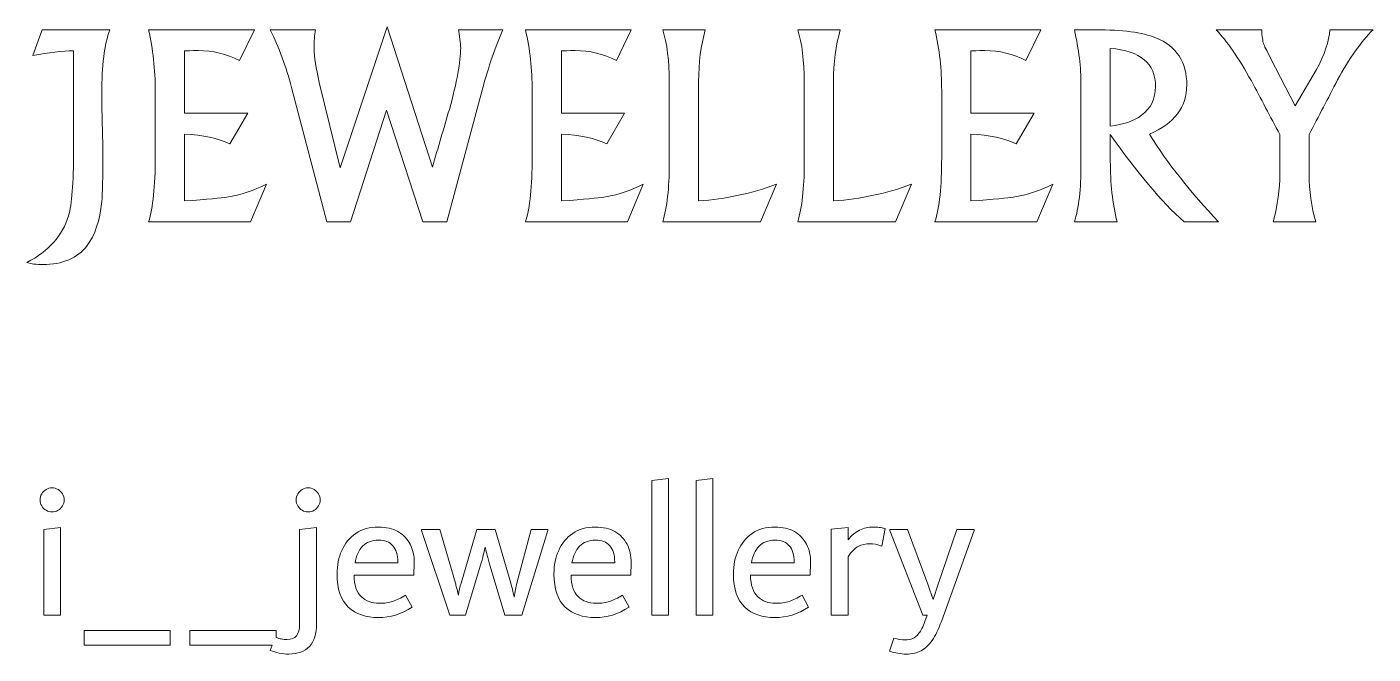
# Model space of a CAD drawing. Header units: millimetres. Extents: x -160 to 532, y -73 to 132.
# Drawn here: x 489.87 to 527.58, y 0.62 to 18.19 of the extents above; entities that cross this region are included whole.
import ezdxf

# ---------------------------------------------------------------- set-up
doc = ezdxf.new("R2010")
doc.units = ezdxf.units.MM
doc.header["$MEASUREMENT"] = 0
doc.layers.add('Layer 1', color=7, linetype='Continuous')

msp = doc.modelspace()

# ---------------------------------------------------------------- linework, layer by layer
at = {"layer": 'Layer 1', "color": 230, "lineweight": 9}
for points, knots in [([(492.1911, 18.1081), (492.0412, 17.6909), (491.9656, 17.0977), (491.9656, 16.3285), (491.9656, 16.1226), (491.9708, 15.8332), (491.9812, 15.4603), (491.9917, 15.0874), (491.9968, 14.828), (491.9968, 14.6833), (491.9968, 13.9728), (491.9865, 13.5113), (491.9669, 13.2975), (491.9108, 12.7578), (491.7753, 12.3471), (491.5588, 12.0642), (491.2851, 11.7083), (490.8692, 11.5297), (490.3113, 11.5297), (490.1326, 11.5297), (489.9866, 11.5506), (489.8693, 11.5909), (490.4807, 11.9064), (490.8692, 12.3419), (491.0347, 12.8959), (491.1286, 13.2088), (491.1755, 13.8125), (491.1755, 14.7055), (491.1755, 14.7055), (491.1755, 17.5214), (491.1755, 17.5214), (490.8627, 17.5136), (490.482, 17.4679), (490.0335, 17.3845), (490.0335, 17.3845), (490.2982, 18.1081), (490.2982, 18.1081), (490.2982, 18.1081), (492.1911, 18.1081), (492.1911, 18.1081)], [0, 0, 0, 0, 0.0769231, 0.0769231, 0.0769231, 0.1538462, 0.1538462, 0.1538462, 0.2307692, 0.2307692, 0.2307692, 0.3076923, 0.3076923, 0.3076923, 0.3846154, 0.3846154, 0.3846154, 0.4615385, 0.4615385, 0.4615385, 0.5384615, 0.5384615, 0.5384615, 0.6153846, 0.6153846, 0.6153846, 0.6923077, 0.6923077, 0.6923077, 0.7692308, 0.7692308, 0.7692308, 0.8461538, 0.8461538, 0.8461538, 0.9230769, 0.9230769, 0.9230769, 1, 1, 1, 1]), ([(496.578, 13.7824), (496.578, 13.7824), (496.1321, 12.7265), (496.1321, 12.7265), (496.1321, 12.7265), (493.2771, 12.7265), (493.2771, 12.7265), (493.4023, 13.1293), (493.4649, 13.7277), (493.4649, 14.5229), (493.4649, 14.5229), (493.4649, 16.4028), (493.4649, 16.4028), (493.4649, 16.9947), (493.4023, 17.5631), (493.2771, 18.1081), (493.2771, 18.1081), (496.2417, 18.1081), (496.2417, 18.1081), (496.2417, 18.1081), (495.8271, 17.2477), (495.8271, 17.2477), (495.4621, 17.4327), (495.0762, 17.5253), (494.6695, 17.5253), (494.6186, 17.5253), (494.4909, 17.5214), (494.2862, 17.5136), (494.2862, 17.5136), (494.2862, 15.7692), (494.2862, 15.7692), (494.2862, 15.7692), (496.054, 15.7692), (496.054, 15.7692), (496.054, 15.7692), (495.5533, 14.9088), (495.5533, 14.9088), (495.2209, 15.0692), (494.7985, 15.1605), (494.2862, 15.1826), (494.2862, 15.1826), (494.2862, 13.3131), (494.2862, 13.3131), (494.9302, 13.3588), (495.3252, 13.394), (495.4699, 13.4187), (495.861, 13.48), (496.23, 13.6013), (496.578, 13.7824)], [0, 0, 0, 0, 0.0625, 0.0625, 0.0625, 0.125, 0.125, 0.125, 0.1875, 0.1875, 0.1875, 0.25, 0.25, 0.25, 0.3125, 0.3125, 0.3125, 0.375, 0.375, 0.375, 0.4375, 0.4375, 0.4375, 0.5, 0.5, 0.5, 0.5625, 0.5625, 0.5625, 0.625, 0.625, 0.625, 0.6875, 0.6875, 0.6875, 0.75, 0.75, 0.75, 0.8125, 0.8125, 0.8125, 0.875, 0.875, 0.875, 0.9375, 0.9375, 0.9375, 1, 1, 1, 1]), ([(503.2034, 18.1081), (502.9973, 17.6466), (502.8044, 17.0834), (502.6246, 16.4185), (502.6246, 16.4185), (501.6311, 12.7265), (501.6311, 12.7265), (501.6311, 12.7265), (500.9662, 12.7265), (500.9662, 12.7265), (500.9662, 12.7265), (499.9481, 15.8579), (499.9481, 15.8579), (499.9481, 15.8579), (498.9364, 12.7265), (498.9364, 12.7265), (498.9364, 12.7265), (498.2676, 12.7265), (498.2676, 12.7265), (498.2676, 12.7265), (497.2847, 16.4915), (497.2847, 16.4915), (497.1361, 17.06), (496.9379, 17.5983), (496.6876, 18.1081), (496.6876, 18.1081), (497.9534, 18.1081), (497.9534, 18.1081), (497.9287, 17.966), (497.9156, 17.7887), (497.9156, 17.5762), (497.9156, 17.3454), (497.9639, 17.0299), (498.0603, 16.6323), (498.0603, 16.6323), (498.6444, 14.2439), (498.6444, 14.2439), (498.6444, 14.2439), (499.9611, 18.1863), (499.9611, 18.1863), (499.9611, 18.1863), (501.2283, 14.2596), (501.2283, 14.2596), (501.3886, 14.8006), (501.5477, 15.3404), (501.7054, 15.8775), (501.9166, 16.6401), (502.0222, 17.2151), (502.0222, 17.6036), (502.0222, 17.6544), (502.0013, 17.8226), (501.961, 18.1081), (501.961, 18.1081), (503.2034, 18.1081), (503.2034, 18.1081)], [0, 0, 0, 0, 0.0555556, 0.0555556, 0.0555556, 0.1111111, 0.1111111, 0.1111111, 0.1666667, 0.1666667, 0.1666667, 0.2222222, 0.2222222, 0.2222222, 0.2777778, 0.2777778, 0.2777778, 0.3333333, 0.3333333, 0.3333333, 0.3888889, 0.3888889, 0.3888889, 0.4444444, 0.4444444, 0.4444444, 0.5, 0.5, 0.5, 0.5555556, 0.5555556, 0.5555556, 0.6111111, 0.6111111, 0.6111111, 0.6666667, 0.6666667, 0.6666667, 0.7222222, 0.7222222, 0.7222222, 0.7777778, 0.7777778, 0.7777778, 0.8333333, 0.8333333, 0.8333333, 0.8888889, 0.8888889, 0.8888889, 0.9444444, 0.9444444, 0.9444444, 1, 1, 1, 1]), ([(507.1391, 13.7824), (507.1391, 13.7824), (506.6933, 12.7265), (506.6933, 12.7265), (506.6933, 12.7265), (503.8382, 12.7265), (503.8382, 12.7265), (503.9634, 13.1293), (504.026, 13.7277), (504.026, 14.5229), (504.026, 14.5229), (504.026, 16.4028), (504.026, 16.4028), (504.026, 16.9947), (503.9634, 17.5631), (503.8382, 18.1081), (503.8382, 18.1081), (506.8028, 18.1081), (506.8028, 18.1081), (506.8028, 18.1081), (506.3882, 17.2477), (506.3882, 17.2477), (506.0232, 17.4327), (505.6373, 17.5253), (505.2306, 17.5253), (505.1797, 17.5253), (505.052, 17.5214), (504.8473, 17.5136), (504.8473, 17.5136), (504.8473, 15.7692), (504.8473, 15.7692), (504.8473, 15.7692), (506.6151, 15.7692), (506.6151, 15.7692), (506.6151, 15.7692), (506.1145, 14.9088), (506.1145, 14.9088), (505.782, 15.0692), (505.3597, 15.1605), (504.8473, 15.1826), (504.8473, 15.1826), (504.8473, 13.3131), (504.8473, 13.3131), (505.4913, 13.3588), (505.8864, 13.394), (506.031, 13.4187), (506.4221, 13.48), (506.7911, 13.6013), (507.1391, 13.7824)], [0, 0, 0, 0, 0.0625, 0.0625, 0.0625, 0.125, 0.125, 0.125, 0.1875, 0.1875, 0.1875, 0.25, 0.25, 0.25, 0.3125, 0.3125, 0.3125, 0.375, 0.375, 0.375, 0.4375, 0.4375, 0.4375, 0.5, 0.5, 0.5, 0.5625, 0.5625, 0.5625, 0.625, 0.625, 0.625, 0.6875, 0.6875, 0.6875, 0.75, 0.75, 0.75, 0.8125, 0.8125, 0.8125, 0.875, 0.875, 0.875, 0.9375, 0.9375, 0.9375, 1, 1, 1, 1]), ([(510.8703, 13.7824), (510.8703, 13.7824), (510.4244, 12.7265), (510.4244, 12.7265), (510.4244, 12.7265), (507.6828, 12.7265), (507.6828, 12.7265), (507.8054, 13.1371), (507.8666, 13.6756), (507.8666, 14.343), (507.8666, 14.343), (507.8666, 16.644), (507.8666, 16.644), (507.8666, 17.2385), (507.8054, 17.7261), (507.6828, 18.1081), (507.6828, 18.1081), (508.8757, 18.1081), (508.8757, 18.1081), (508.7505, 17.6622), (508.688, 17.1812), (508.688, 16.6636), (508.688, 16.6636), (508.688, 13.3131), (508.688, 13.3131), (509.4545, 13.3666), (510.1819, 13.523), (510.8703, 13.7824)], [0, 0, 0, 0, 0.1111111, 0.1111111, 0.1111111, 0.2222222, 0.2222222, 0.2222222, 0.3333333, 0.3333333, 0.3333333, 0.4444444, 0.4444444, 0.4444444, 0.5555556, 0.5555556, 0.5555556, 0.6666667, 0.6666667, 0.6666667, 0.7777778, 0.7777778, 0.7777778, 0.8888889, 0.8888889, 0.8888889, 1, 1, 1, 1]), ([(514.6509, 13.7824), (514.6509, 13.7824), (514.2051, 12.7265), (514.2051, 12.7265), (514.2051, 12.7265), (511.4634, 12.7265), (511.4634, 12.7265), (511.586, 13.1371), (511.6473, 13.6756), (511.6473, 14.343), (511.6473, 14.343), (511.6473, 16.644), (511.6473, 16.644), (511.6473, 17.2385), (511.586, 17.7261), (511.4634, 18.1081), (511.4634, 18.1081), (512.6563, 18.1081), (512.6563, 18.1081), (512.5311, 17.6622), (512.4686, 17.1812), (512.4686, 16.6636), (512.4686, 16.6636), (512.4686, 13.3131), (512.4686, 13.3131), (513.2351, 13.3666), (513.9626, 13.523), (514.6509, 13.7824)], [0, 0, 0, 0, 0.1111111, 0.1111111, 0.1111111, 0.2222222, 0.2222222, 0.2222222, 0.3333333, 0.3333333, 0.3333333, 0.4444444, 0.4444444, 0.4444444, 0.5555556, 0.5555556, 0.5555556, 0.6666667, 0.6666667, 0.6666667, 0.7777778, 0.7777778, 0.7777778, 0.8888889, 0.8888889, 0.8888889, 1, 1, 1, 1]), ([(518.6114, 13.7824), (518.6114, 13.7824), (518.1656, 12.7265), (518.1656, 12.7265), (518.1656, 12.7265), (515.3106, 12.7265), (515.3106, 12.7265), (515.4357, 13.1293), (515.4983, 13.7277), (515.4983, 14.5229), (515.4983, 14.5229), (515.4983, 16.4028), (515.4983, 16.4028), (515.4983, 16.9947), (515.4357, 17.5631), (515.3106, 18.1081), (515.3106, 18.1081), (518.2751, 18.1081), (518.2751, 18.1081), (518.2751, 18.1081), (517.8605, 17.2477), (517.8605, 17.2477), (517.4955, 17.4327), (517.1096, 17.5253), (516.7029, 17.5253), (516.652, 17.5253), (516.5243, 17.5214), (516.3196, 17.5136), (516.3196, 17.5136), (516.3196, 15.7692), (516.3196, 15.7692), (516.3196, 15.7692), (518.0874, 15.7692), (518.0874, 15.7692), (518.0874, 15.7692), (517.5868, 14.9088), (517.5868, 14.9088), (517.2544, 15.0692), (516.832, 15.1605), (516.3196, 15.1826), (516.3196, 15.1826), (516.3196, 13.3131), (516.3196, 13.3131), (516.9636, 13.3588), (517.3587, 13.394), (517.5033, 13.4187), (517.8944, 13.48), (518.2634, 13.6013), (518.6114, 13.7824)], [0, 0, 0, 0, 0.0625, 0.0625, 0.0625, 0.125, 0.125, 0.125, 0.1875, 0.1875, 0.1875, 0.25, 0.25, 0.25, 0.3125, 0.3125, 0.3125, 0.375, 0.375, 0.375, 0.4375, 0.4375, 0.4375, 0.5, 0.5, 0.5, 0.5625, 0.5625, 0.5625, 0.625, 0.625, 0.625, 0.6875, 0.6875, 0.6875, 0.75, 0.75, 0.75, 0.8125, 0.8125, 0.8125, 0.875, 0.875, 0.875, 0.9375, 0.9375, 0.9375, 1, 1, 1, 1]), ([(523.2578, 12.7265), (523.2578, 12.7265), (522.2878, 12.7265), (522.2878, 12.7265), (521.6478, 13.3053), (520.9594, 14.1214), (520.2228, 15.1748), (520.2228, 15.1748), (520.2228, 14.4252), (520.2228, 14.4252), (520.2228, 13.8151), (520.2855, 13.2493), (520.4106, 12.7265), (520.4106, 12.7265), (519.2178, 12.7265), (519.2178, 12.7265), (519.3403, 13.1162), (519.4015, 13.6495), (519.4015, 14.3248), (519.4015, 14.3248), (519.4015, 16.5905), (519.4015, 16.5905), (519.4015, 17.0468), (519.3403, 17.5527), (519.2178, 18.1081), (519.2178, 18.1081), (519.8096, 18.1081), (519.8096, 18.1081), (520.5631, 18.1081), (521.125, 18.0324), (521.4966, 17.8826), (522.0766, 17.6466), (522.3661, 17.2059), (522.3661, 16.5606), (522.3661, 15.9426), (522.0167, 15.4825), (521.318, 15.1826), (521.8277, 14.3665), (522.4743, 13.5478), (523.2578, 12.7265)], [0, 0, 0, 0, 0.0769231, 0.0769231, 0.0769231, 0.1538462, 0.1538462, 0.1538462, 0.2307692, 0.2307692, 0.2307692, 0.3076923, 0.3076923, 0.3076923, 0.3846154, 0.3846154, 0.3846154, 0.4615385, 0.4615385, 0.4615385, 0.5384615, 0.5384615, 0.5384615, 0.6153846, 0.6153846, 0.6153846, 0.6923077, 0.6923077, 0.6923077, 0.7692308, 0.7692308, 0.7692308, 0.8461538, 0.8461538, 0.8461538, 0.9230769, 0.9230769, 0.9230769, 1, 1, 1, 1]), ([(527.5847, 18.1081), (527.2536, 17.7796), (526.9212, 17.3102), (526.5874, 16.7014), (526.3254, 16.1916), (526.0607, 15.6832), (525.7948, 15.1761), (525.7948, 15.1761), (525.7948, 14.0562), (525.7948, 14.0562), (525.7948, 13.596), (525.8574, 13.1514), (525.9825, 12.7265), (525.9825, 12.7265), (524.7858, 12.7265), (524.7858, 12.7265), (524.9109, 13.201), (524.9735, 13.6468), (524.9735, 14.064), (524.9735, 14.064), (524.9735, 15.1761), (524.9735, 15.1761), (524.7088, 15.6754), (524.4415, 16.1747), (524.1744, 16.6753), (523.821, 17.3115), (523.4912, 17.79), (523.1861, 18.1081), (523.1861, 18.1081), (524.465, 18.1081), (524.465, 18.1081), (524.4703, 17.9216), (524.4899, 17.7847), (524.5224, 17.6961), (524.5328, 17.6622), (524.5955, 17.5357), (524.7128, 17.3141), (524.7128, 17.3141), (525.4037, 15.9727), (525.4037, 15.9727), (525.4037, 15.9727), (525.9995, 16.9896), (525.9995, 16.9896), (526.2289, 17.4145), (526.3527, 17.7874), (526.3736, 18.1081), (526.3736, 18.1081), (527.5847, 18.1081), (527.5847, 18.1081)], [0, 0, 0, 0, 0.0625, 0.0625, 0.0625, 0.125, 0.125, 0.125, 0.1875, 0.1875, 0.1875, 0.25, 0.25, 0.25, 0.3125, 0.3125, 0.3125, 0.375, 0.375, 0.375, 0.4375, 0.4375, 0.4375, 0.5, 0.5, 0.5, 0.5625, 0.5625, 0.5625, 0.625, 0.625, 0.625, 0.6875, 0.6875, 0.6875, 0.75, 0.75, 0.75, 0.8125, 0.8125, 0.8125, 0.875, 0.875, 0.875, 0.9375, 0.9375, 0.9375, 1, 1, 1, 1]), ([(521.49, 16.5163), (521.49, 17.1642), (521.0676, 17.5201), (520.2228, 17.584), (520.2228, 17.584), (520.2228, 15.4095), (520.2228, 15.4095), (520.584, 15.4473), (520.8747, 15.5477), (521.095, 15.7106), (521.3583, 15.9061), (521.49, 16.1747), (521.49, 16.5163)], [0, 0, 0, 0, 0.25, 0.25, 0.25, 0.5, 0.5, 0.5, 0.75, 0.75, 0.75, 1, 1, 1, 1]), ([(507.3751, 1.7098), (507.3751, 1.7098), (507.3751, 5.4868), (507.3751, 5.4868), (507.3751, 5.4868), (507.8472, 5.5417), (507.8472, 5.5417), (507.8472, 5.5417), (507.8472, 1.7098), (507.8472, 1.7098), (507.8472, 1.7098), (507.3751, 1.7098), (507.3751, 1.7098)], [0, 0, 0, 0, 0.25, 0.25, 0.25, 0.5, 0.5, 0.5, 0.75, 0.75, 0.75, 1, 1, 1, 1]), ([(508.6158, 1.7098), (508.6158, 1.7098), (508.6158, 5.4868), (508.6158, 5.4868), (508.6158, 5.4868), (509.0879, 5.5417), (509.0879, 5.5417), (509.0879, 5.5417), (509.0879, 1.7098), (509.0879, 1.7098), (509.0879, 1.7098), (508.6158, 1.7098), (508.6158, 1.7098)], [0, 0, 0, 0, 0.25, 0.25, 0.25, 0.5, 0.5, 0.5, 0.75, 0.75, 0.75, 1, 1, 1, 1]), ([(490.5709, 4.6031), (490.5124, 4.6031), (490.4573, 4.6184), (490.4062, 4.6496), (490.355, 4.6806), (490.3138, 4.7219), (490.2826, 4.7732), (490.2516, 4.8243), (490.236, 4.8792), (490.236, 4.9377), (490.236, 5), (490.2516, 5.0568), (490.2826, 5.1081), (490.3138, 5.1592), (490.355, 5.2004), (490.4062, 5.2315), (490.4573, 5.2627), (490.5124, 5.2783), (490.5709, 5.2783), (490.6331, 5.2783), (490.6897, 5.2627), (490.7411, 5.2315), (490.7922, 5.2004), (490.8335, 5.1592), (490.8647, 5.1081), (490.8956, 5.0568), (490.9112, 5), (490.9112, 4.9377), (490.9112, 4.8792), (490.8956, 4.8243), (490.8647, 4.7732), (490.8335, 4.7219), (490.7922, 4.6806), (490.7411, 4.6496), (490.6897, 4.6184), (490.6331, 4.6031), (490.5709, 4.6031)], [0, 0, 0, 0, 0.0833333, 0.0833333, 0.0833333, 0.1666667, 0.1666667, 0.1666667, 0.25, 0.25, 0.25, 0.3333333, 0.3333333, 0.3333333, 0.4166667, 0.4166667, 0.4166667, 0.5, 0.5, 0.5, 0.5833333, 0.5833333, 0.5833333, 0.6666667, 0.6666667, 0.6666667, 0.75, 0.75, 0.75, 0.8333333, 0.8333333, 0.8333333, 0.9166667, 0.9166667, 0.9166667, 1, 1, 1, 1]), ([(497.7459, 4.6031), (497.6874, 4.6031), (497.6325, 4.6184), (497.5813, 4.6496), (497.5301, 4.6806), (497.4888, 4.7219), (497.4578, 4.7732), (497.4266, 4.8243), (497.411, 4.8792), (497.411, 4.9377), (497.411, 5), (497.4266, 5.0568), (497.4578, 5.1081), (497.4888, 5.1592), (497.5301, 5.2004), (497.5813, 5.2315), (497.6325, 5.2627), (497.6874, 5.2783), (497.7459, 5.2783), (497.8081, 5.2783), (497.8649, 5.2627), (497.9162, 5.2315), (497.9674, 5.2004), (498.0086, 5.1592), (498.0397, 5.1081), (498.0709, 5.0568), (498.0865, 5), (498.0865, 4.9377), (498.0865, 4.8792), (498.0709, 4.8243), (498.0397, 4.7732), (498.0086, 4.7219), (497.9674, 4.6806), (497.9162, 4.6496), (497.8649, 4.6184), (497.8081, 4.6031), (497.7459, 4.6031)], [0, 0, 0, 0, 0.0833333, 0.0833333, 0.0833333, 0.1666667, 0.1666667, 0.1666667, 0.25, 0.25, 0.25, 0.3333333, 0.3333333, 0.3333333, 0.4166667, 0.4166667, 0.4166667, 0.5, 0.5, 0.5, 0.5833333, 0.5833333, 0.5833333, 0.6666667, 0.6666667, 0.6666667, 0.75, 0.75, 0.75, 0.8333333, 0.8333333, 0.8333333, 0.9166667, 0.9166667, 0.9166667, 1, 1, 1, 1]), ([(490.3402, 1.7098), (490.3402, 1.7098), (490.3402, 4.1145), (490.3402, 4.1145), (490.3402, 4.1145), (490.8123, 4.1694), (490.8123, 4.1694), (490.8123, 4.1694), (490.8123, 1.7098), (490.8123, 1.7098), (490.8123, 1.7098), (490.3402, 1.7098), (490.3402, 1.7098)], [0, 0, 0, 0, 0.25, 0.25, 0.25, 0.5, 0.5, 0.5, 0.75, 0.75, 0.75, 1, 1, 1, 1]), ([(497.2079, 0.6229), (497.0249, 0.6229), (496.8511, 0.6575), (496.6866, 0.7271), (496.6866, 0.7271), (496.7368, 0.8698), (496.7368, 0.8698), (496.7368, 0.8698), (494.4357, 0.8698), (494.4357, 0.8698), (494.4357, 0.8698), (494.4357, 1.2871), (494.4357, 1.2871), (494.4357, 1.2871), (496.8511, 1.2871), (496.8511, 1.2871), (496.8511, 1.2871), (496.8511, 1.0882), (496.8511, 1.0882), (496.904, 1.069), (496.9514, 1.0547), (496.9939, 1.0455), (497.0452, 1.0346), (497.0983, 1.0292), (497.153, 1.0292), (497.2775, 1.0292), (497.3681, 1.0649), (497.4249, 1.1361), (497.4816, 1.2075), (497.5098, 1.3164), (497.5098, 1.4628), (497.5098, 1.4628), (497.5098, 4.1145), (497.5098, 4.1145), (497.5098, 4.1145), (497.9819, 4.1694), (497.9819, 4.1694), (497.9819, 4.1694), (497.9819, 1.4737), (497.9819, 1.4737), (497.9819, 1.1919), (497.9152, 0.9797), (497.7817, 0.837), (497.6481, 0.6943), (497.4569, 0.6229), (497.2079, 0.6229)], [0, 0, 0, 0, 0.0666667, 0.0666667, 0.0666667, 0.1333333, 0.1333333, 0.1333333, 0.2, 0.2, 0.2, 0.2666667, 0.2666667, 0.2666667, 0.3333333, 0.3333333, 0.3333333, 0.4, 0.4, 0.4, 0.4666667, 0.4666667, 0.4666667, 0.5333333, 0.5333333, 0.5333333, 0.6, 0.6, 0.6, 0.6666667, 0.6666667, 0.6666667, 0.7333333, 0.7333333, 0.7333333, 0.8, 0.8, 0.8, 0.8666667, 0.8666667, 0.8666667, 0.9333333, 0.9333333, 0.9333333, 1, 1, 1, 1]), ([(500.7106, 2.8298), (500.7106, 2.8298), (499.0361, 2.8298), (499.0361, 2.8298), (499.0397, 2.5553), (499.1066, 2.3559), (499.2366, 2.2313), (499.3664, 2.1069), (499.5337, 2.0447), (499.7389, 2.0447), (499.8851, 2.0447), (500.0124, 2.0631), (500.1203, 2.0997), (500.2283, 2.1363), (500.3481, 2.1929), (500.4799, 2.2698), (500.4799, 2.2698), (500.6611, 1.9349), (500.6611, 1.9349), (500.361, 1.741), (500.0462, 1.6441), (499.7168, 1.6441), (499.3656, 1.6441), (499.0847, 1.7419), (498.8741, 1.9377), (498.6637, 2.1335), (498.5586, 2.4436), (498.5586, 2.8682), (498.5586, 3.1098), (498.6024, 3.3294), (498.6903, 3.527), (498.7781, 3.7245), (498.9091, 3.8829), (499.0829, 4.0018), (499.2567, 4.1208), (499.4698, 4.1802), (499.7224, 4.1802), (499.9346, 4.1802), (500.1158, 4.1373), (500.2658, 4.0512), (500.4159, 3.9651), (500.5294, 3.8472), (500.6062, 3.6972), (500.683, 3.547), (500.7214, 3.3751), (500.7214, 3.1812), (500.7214, 3.1812), (500.7106, 2.8298), (500.7106, 2.8298)], [0, 0, 0, 0, 0.0625, 0.0625, 0.0625, 0.125, 0.125, 0.125, 0.1875, 0.1875, 0.1875, 0.25, 0.25, 0.25, 0.3125, 0.3125, 0.3125, 0.375, 0.375, 0.375, 0.4375, 0.4375, 0.4375, 0.5, 0.5, 0.5, 0.5625, 0.5625, 0.5625, 0.625, 0.625, 0.625, 0.6875, 0.6875, 0.6875, 0.75, 0.75, 0.75, 0.8125, 0.8125, 0.8125, 0.875, 0.875, 0.875, 0.9375, 0.9375, 0.9375, 1, 1, 1, 1]), ([(506.7878, 2.8298), (506.7878, 2.8298), (505.1134, 2.8298), (505.1134, 2.8298), (505.117, 2.5553), (505.1839, 2.3559), (505.3138, 2.2313), (505.4437, 2.1069), (505.6111, 2.0447), (505.8162, 2.0447), (505.9624, 2.0447), (506.0897, 2.0631), (506.1976, 2.0997), (506.3056, 2.1363), (506.4254, 2.1929), (506.5572, 2.2698), (506.5572, 2.2698), (506.7383, 1.9349), (506.7383, 1.9349), (506.4383, 1.741), (506.1235, 1.6441), (505.794, 1.6441), (505.4428, 1.6441), (505.162, 1.7419), (504.9514, 1.9377), (504.741, 2.1335), (504.6357, 2.4436), (504.6357, 2.8682), (504.6357, 3.1098), (504.6797, 3.3294), (504.7674, 3.527), (504.8553, 3.7245), (504.9862, 3.8829), (505.1601, 4.0018), (505.3339, 4.1208), (505.5471, 4.1802), (505.7997, 4.1802), (506.0119, 4.1802), (506.1931, 4.1373), (506.3431, 4.0512), (506.4931, 3.9651), (506.6067, 3.8472), (506.6834, 3.6972), (506.7603, 3.547), (506.7987, 3.3751), (506.7987, 3.1812), (506.7987, 3.1812), (506.7878, 2.8298), (506.7878, 2.8298)], [0, 0, 0, 0, 0.0625, 0.0625, 0.0625, 0.125, 0.125, 0.125, 0.1875, 0.1875, 0.1875, 0.25, 0.25, 0.25, 0.3125, 0.3125, 0.3125, 0.375, 0.375, 0.375, 0.4375, 0.4375, 0.4375, 0.5, 0.5, 0.5, 0.5625, 0.5625, 0.5625, 0.625, 0.625, 0.625, 0.6875, 0.6875, 0.6875, 0.75, 0.75, 0.75, 0.8125, 0.8125, 0.8125, 0.875, 0.875, 0.875, 0.9375, 0.9375, 0.9375, 1, 1, 1, 1]), ([(511.8166, 2.8298), (511.8166, 2.8298), (510.1421, 2.8298), (510.1421, 2.8298), (510.1457, 2.5553), (510.2126, 2.3559), (510.3425, 2.2313), (510.4724, 2.1069), (510.6397, 2.0447), (510.8449, 2.0447), (510.9911, 2.0447), (511.1184, 2.0631), (511.2263, 2.0997), (511.3343, 2.1363), (511.4541, 2.1929), (511.5859, 2.2698), (511.5859, 2.2698), (511.7671, 1.9349), (511.7671, 1.9349), (511.467, 1.741), (511.1522, 1.6441), (510.8227, 1.6441), (510.4716, 1.6441), (510.1907, 1.7419), (509.9801, 1.9377), (509.7697, 2.1335), (509.6646, 2.4436), (509.6646, 2.8682), (509.6646, 3.1098), (509.7084, 3.3294), (509.7961, 3.527), (509.8841, 3.7245), (510.0149, 3.8829), (510.1887, 4.0018), (510.3626, 4.1208), (510.5758, 4.1802), (510.8284, 4.1802), (511.0406, 4.1802), (511.2218, 4.1373), (511.3718, 4.0512), (511.5217, 3.9651), (511.6354, 3.8472), (511.7121, 3.6972), (511.789, 3.547), (511.8274, 3.3751), (511.8274, 3.1812), (511.8274, 3.1812), (511.8166, 2.8298), (511.8166, 2.8298)], [0, 0, 0, 0, 0.0625, 0.0625, 0.0625, 0.125, 0.125, 0.125, 0.1875, 0.1875, 0.1875, 0.25, 0.25, 0.25, 0.3125, 0.3125, 0.3125, 0.375, 0.375, 0.375, 0.4375, 0.4375, 0.4375, 0.5, 0.5, 0.5, 0.5625, 0.5625, 0.5625, 0.625, 0.625, 0.625, 0.6875, 0.6875, 0.6875, 0.75, 0.75, 0.75, 0.8125, 0.8125, 0.8125, 0.875, 0.875, 0.875, 0.9375, 0.9375, 0.9375, 1, 1, 1, 1]), ([(513.5787, 4.1802), (513.6409, 4.1802), (513.6976, 4.1767), (513.749, 4.1694), (513.8002, 4.162), (513.855, 4.1509), (513.9135, 4.1364), (513.9135, 4.1364), (513.8257, 3.6478), (513.8257, 3.6478), (513.7013, 3.6916), (513.5879, 3.7136), (513.4854, 3.7136), (513.3684, 3.7136), (513.2603, 3.688), (513.1616, 3.6368), (513.0627, 3.5855), (512.9675, 3.4885), (512.876, 3.3458), (512.876, 3.3458), (512.876, 1.7098), (512.876, 1.7098), (512.876, 1.7098), (512.4038, 1.7098), (512.4038, 1.7098), (512.4038, 1.7098), (512.4038, 4.1199), (512.4038, 4.1199), (512.4038, 4.1199), (512.876, 4.1694), (512.876, 4.1694), (512.876, 4.1694), (512.876, 3.8234), (512.876, 3.8234), (512.9675, 3.9406), (513.0735, 4.0293), (513.1943, 4.0897), (513.3153, 4.15), (513.4434, 4.1802), (513.5787, 4.1802)], [0, 0, 0, 0, 0.0769231, 0.0769231, 0.0769231, 0.1538462, 0.1538462, 0.1538462, 0.2307692, 0.2307692, 0.2307692, 0.3076923, 0.3076923, 0.3076923, 0.3846154, 0.3846154, 0.3846154, 0.4615385, 0.4615385, 0.4615385, 0.5384615, 0.5384615, 0.5384615, 0.6153846, 0.6153846, 0.6153846, 0.6923077, 0.6923077, 0.6923077, 0.7692308, 0.7692308, 0.7692308, 0.8461538, 0.8461538, 0.8461538, 0.9230769, 0.9230769, 0.9230769, 1, 1, 1, 1]), ([(499.7224, 3.8123), (499.5321, 3.8123), (499.3829, 3.7557), (499.275, 3.6422), (499.167, 3.5288), (499.0965, 3.3732), (499.0636, 3.1756), (499.0636, 3.1756), (500.2604, 3.1756), (500.2604, 3.1756), (500.2604, 3.1756), (500.2604, 3.1975), (500.2604, 3.1975), (500.2604, 3.4024), (500.2137, 3.5563), (500.1203, 3.6587), (500.0271, 3.7611), (499.8944, 3.8123), (499.7224, 3.8123)], [0, 0, 0, 0, 0.1666667, 0.1666667, 0.1666667, 0.3333333, 0.3333333, 0.3333333, 0.5, 0.5, 0.5, 0.6666667, 0.6666667, 0.6666667, 0.8333333, 0.8333333, 0.8333333, 1, 1, 1, 1]), ([(504.46, 4.1145), (504.46, 4.1145), (504.46, 4.0815), (504.46, 4.0815), (504.46, 4.0815), (503.7354, 1.7098), (503.7354, 1.7098), (503.7354, 1.7098), (503.2633, 1.7098), (503.2633, 1.7098), (503.2633, 1.7098), (502.8242, 3.1812), (502.8242, 3.1812), (502.7654, 3.3862), (502.727, 3.5308), (502.7089, 3.6148), (502.6942, 3.5342), (502.6574, 3.3897), (502.5989, 3.1812), (502.5989, 3.1812), (502.1598, 1.7098), (502.1598, 1.7098), (502.1598, 1.7098), (501.715, 1.7098), (501.715, 1.7098), (501.715, 1.7098), (500.9245, 4.0815), (500.9245, 4.0815), (500.9245, 4.0815), (500.9245, 4.1145), (500.9245, 4.1145), (500.9245, 4.1145), (501.4405, 4.1145), (501.4405, 4.1145), (501.4405, 4.1145), (501.8743, 2.6047), (501.8743, 2.6047), (501.8926, 2.5424), (501.92, 2.4308), (501.9567, 2.2698), (501.9786, 2.398), (502.0041, 2.5096), (502.0334, 2.6047), (502.0334, 2.6047), (502.4728, 4.1145), (502.4728, 4.1145), (502.4728, 4.1145), (502.9887, 4.1145), (502.9887, 4.1145), (502.9887, 4.1145), (503.4279, 2.6047), (503.4279, 2.6047), (503.4571, 2.5022), (503.4883, 2.3723), (503.5213, 2.215), (503.5468, 2.3686), (503.5724, 2.4985), (503.5982, 2.6047), (503.5982, 2.6047), (503.9988, 4.1145), (503.9988, 4.1145), (503.9988, 4.1145), (504.46, 4.1145), (504.46, 4.1145)], [0, 0, 0, 0, 0.047619, 0.047619, 0.047619, 0.0952381, 0.0952381, 0.0952381, 0.1428571, 0.1428571, 0.1428571, 0.1904762, 0.1904762, 0.1904762, 0.2380952, 0.2380952, 0.2380952, 0.2857143, 0.2857143, 0.2857143, 0.3333333, 0.3333333, 0.3333333, 0.3809524, 0.3809524, 0.3809524, 0.4285714, 0.4285714, 0.4285714, 0.4761905, 0.4761905, 0.4761905, 0.5238095, 0.5238095, 0.5238095, 0.5714286, 0.5714286, 0.5714286, 0.6190476, 0.6190476, 0.6190476, 0.6666667, 0.6666667, 0.6666667, 0.7142857, 0.7142857, 0.7142857, 0.7619048, 0.7619048, 0.7619048, 0.8095238, 0.8095238, 0.8095238, 0.8571429, 0.8571429, 0.8571429, 0.9047619, 0.9047619, 0.9047619, 0.952381, 0.952381, 0.952381, 1, 1, 1, 1]), ([(505.7997, 3.8123), (505.6094, 3.8123), (505.4602, 3.7557), (505.3523, 3.6422), (505.2442, 3.5288), (505.1737, 3.3732), (505.1407, 3.1756), (505.1407, 3.1756), (506.3377, 3.1756), (506.3377, 3.1756), (506.3377, 3.1756), (506.3377, 3.1975), (506.3377, 3.1975), (506.3377, 3.4024), (506.2909, 3.5563), (506.1976, 3.6587), (506.1043, 3.7611), (505.9716, 3.8123), (505.7997, 3.8123)], [0, 0, 0, 0, 0.1666667, 0.1666667, 0.1666667, 0.3333333, 0.3333333, 0.3333333, 0.5, 0.5, 0.5, 0.6666667, 0.6666667, 0.6666667, 0.8333333, 0.8333333, 0.8333333, 1, 1, 1, 1]), ([(510.8284, 3.8123), (510.6381, 3.8123), (510.4888, 3.7557), (510.381, 3.6422), (510.273, 3.5288), (510.2025, 3.3732), (510.1695, 3.1756), (510.1695, 3.1756), (511.3663, 3.1756), (511.3663, 3.1756), (511.3663, 3.1756), (511.3663, 3.1975), (511.3663, 3.1975), (511.3663, 3.4024), (511.3197, 3.5563), (511.2263, 3.6587), (511.1331, 3.7611), (511.0003, 3.8123), (510.8284, 3.8123)], [0, 0, 0, 0, 0.1666667, 0.1666667, 0.1666667, 0.3333333, 0.3333333, 0.3333333, 0.5, 0.5, 0.5, 0.6666667, 0.6666667, 0.6666667, 0.8333333, 0.8333333, 0.8333333, 1, 1, 1, 1]), ([(516.406, 4.1145), (516.406, 4.1145), (516.406, 4.0815), (516.406, 4.0815), (516.406, 4.0815), (515.4892, 1.5396), (515.4892, 1.5396), (515.4086, 1.3164), (515.3227, 1.1379), (515.2312, 1.0044), (515.1397, 0.8708), (515.0363, 0.7738), (514.9209, 0.7135), (514.8057, 0.653), (514.6693, 0.6229), (514.5119, 0.6229), (514.3509, 0.6229), (514.1916, 0.6502), (514.0343, 0.7052), (514.0343, 0.7052), (514.1606, 1.0674), (514.1606, 1.0674), (514.2667, 1.0346), (514.3711, 1.0181), (514.4735, 1.0181), (514.5577, 1.0181), (514.6291, 1.0308), (514.6876, 1.0566), (514.7461, 1.0823), (514.8038, 1.1316), (514.8605, 1.2047), (514.9173, 1.278), (514.973, 1.3878), (515.028, 1.5341), (515.028, 1.5341), (515.094, 1.7098), (515.094, 1.7098), (515.094, 1.7098), (514.9676, 1.7098), (514.9676, 1.7098), (514.9676, 1.7098), (514.0454, 4.0815), (514.0454, 4.0815), (514.0454, 4.0815), (514.0454, 4.1145), (514.0454, 4.1145), (514.0454, 4.1145), (514.5449, 4.1145), (514.5449, 4.1145), (514.5449, 4.1145), (515.1102, 2.5772), (515.1102, 2.5772), (515.1102, 2.5772), (515.1707, 2.4125), (515.1707, 2.4125), (515.1707, 2.4125), (515.2585, 2.1546), (515.2585, 2.1546), (515.2585, 2.1546), (515.3958, 2.5772), (515.3958, 2.5772), (515.3958, 2.5772), (515.9229, 4.1145), (515.9229, 4.1145), (515.9229, 4.1145), (516.406, 4.1145), (516.406, 4.1145)], [0, 0, 0, 0, 0.0454545, 0.0454545, 0.0454545, 0.0909091, 0.0909091, 0.0909091, 0.1363636, 0.1363636, 0.1363636, 0.1818182, 0.1818182, 0.1818182, 0.2272727, 0.2272727, 0.2272727, 0.2727273, 0.2727273, 0.2727273, 0.3181818, 0.3181818, 0.3181818, 0.3636364, 0.3636364, 0.3636364, 0.4090909, 0.4090909, 0.4090909, 0.4545455, 0.4545455, 0.4545455, 0.5, 0.5, 0.5, 0.5454545, 0.5454545, 0.5454545, 0.5909091, 0.5909091, 0.5909091, 0.6363636, 0.6363636, 0.6363636, 0.6818182, 0.6818182, 0.6818182, 0.7272727, 0.7272727, 0.7272727, 0.7727273, 0.7727273, 0.7727273, 0.8181818, 0.8181818, 0.8181818, 0.8636364, 0.8636364, 0.8636364, 0.9090909, 0.9090909, 0.9090909, 0.9545455, 0.9545455, 0.9545455, 1, 1, 1, 1]), ([(491.4712, 0.8698), (491.4712, 0.8698), (491.4712, 1.2871), (491.4712, 1.2871), (491.4712, 1.2871), (493.8867, 1.2871), (493.8867, 1.2871), (493.8867, 1.2871), (493.8867, 0.8698), (493.8867, 0.8698), (493.8867, 0.8698), (491.4712, 0.8698), (491.4712, 0.8698)], [0, 0, 0, 0, 0.25, 0.25, 0.25, 0.5, 0.5, 0.5, 0.75, 0.75, 0.75, 1, 1, 1, 1])]:
    msp.add_open_spline(points, degree=3, knots=knots, dxfattribs=at)

doc.saveas('drawing.dxf')
